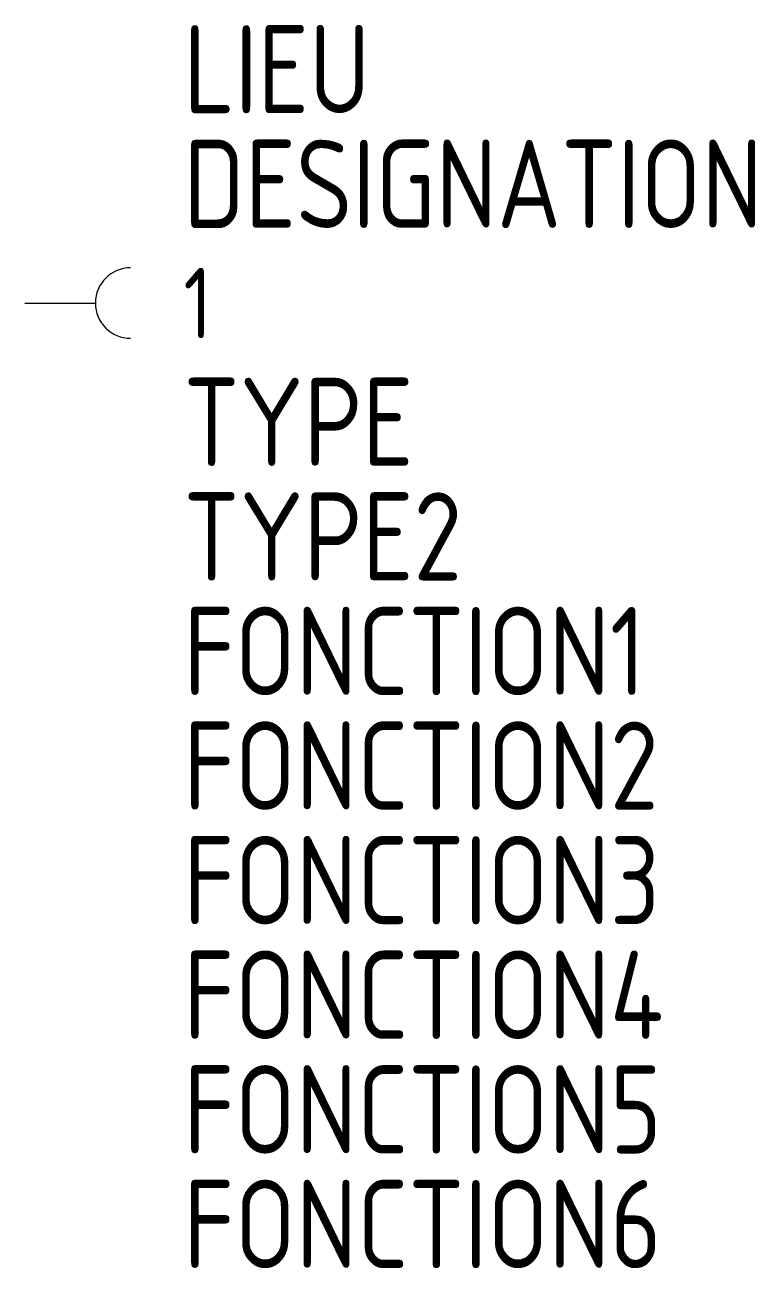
# Model space of a CAD drawing. Extents: x -1584.6 to -1563.9, y -907 to -871.7.
import ezdxf
from ezdxf.enums import TextEntityAlignment as Align

# ---------------------------------------------------------------- set-up
doc = ezdxf.new("R2010")
doc.units = 0
doc.header["$LTSCALE"] = 0.3
for name, color, linetype in [('SYMB_FIL', 3, 'CONTINUOUS'), ('SYMB_FIL_FIN', 1, 'CONTINUOUS'), ('SYMB_TXT_CONTACT', 2, 'CONTINUOUS'), ('SYMB_TXT_NOM', 3, 'CONTINUOUS')]:
    doc.layers.add(name, color=color, linetype=linetype)
doc.styles.add('NET2_5', font='isocp.shx', dxfattribs={"width": 0.9, "height": 2.5})
doc.styles.add('NET_2', font='isocp.shx', dxfattribs={"width": 0.9, "height": 2})

msp = doc.modelspace()

# ---------------------------------------------------------------- linework, layer by layer
at = {"layer": 'SYMB_FIL'}
msp.add_line((-1584.634, -879.593), (-1582.634, -879.593), dxfattribs=at)
at = {"layer": 'SYMB_FIL_FIN'}
msp.add_arc((-1581.634, -879.593), 1, 90, 270, dxfattribs=at)

# ---------------------------------------------------------------- texts
at = {"layer": 'SYMB_TXT_CONTACT', "style": 'NET_2', "width": 0.9, "flags": 8}
msp.add_attdef('1', text='', height=2, dxfattribs=at).set_placement((-1580.134, -879.593), align=Align.MIDDLE_LEFT)
at = {"layer": 'SYMB_TXT_NOM', "style": 'NET2_5', "width": 0.9, "flags": 8}
for tag, p, s in [('LIEU', (-1580.134, -874.212), ''), ('DESIGNATION', (-1580.134, -877.462), 'X?'), ('TYPE', (-1580.134, -884.212), ''), ('TYPE2', (-1580.134, -887.462), ''), ('FONCTION1', (-1580.134, -890.712), ''), ('FONCTION2', (-1580.134, -893.962), ''), ('FONCTION3', (-1580.134, -897.212), ''), ('FONCTION4', (-1580.134, -900.462), ''), ('FONCTION5', (-1580.134, -903.712), ''), ('FONCTION6', (-1580.134, -906.962), '')]:
    msp.add_attdef(tag, p, s, height=2.5, dxfattribs=at)

doc.saveas('drawing.dxf')
